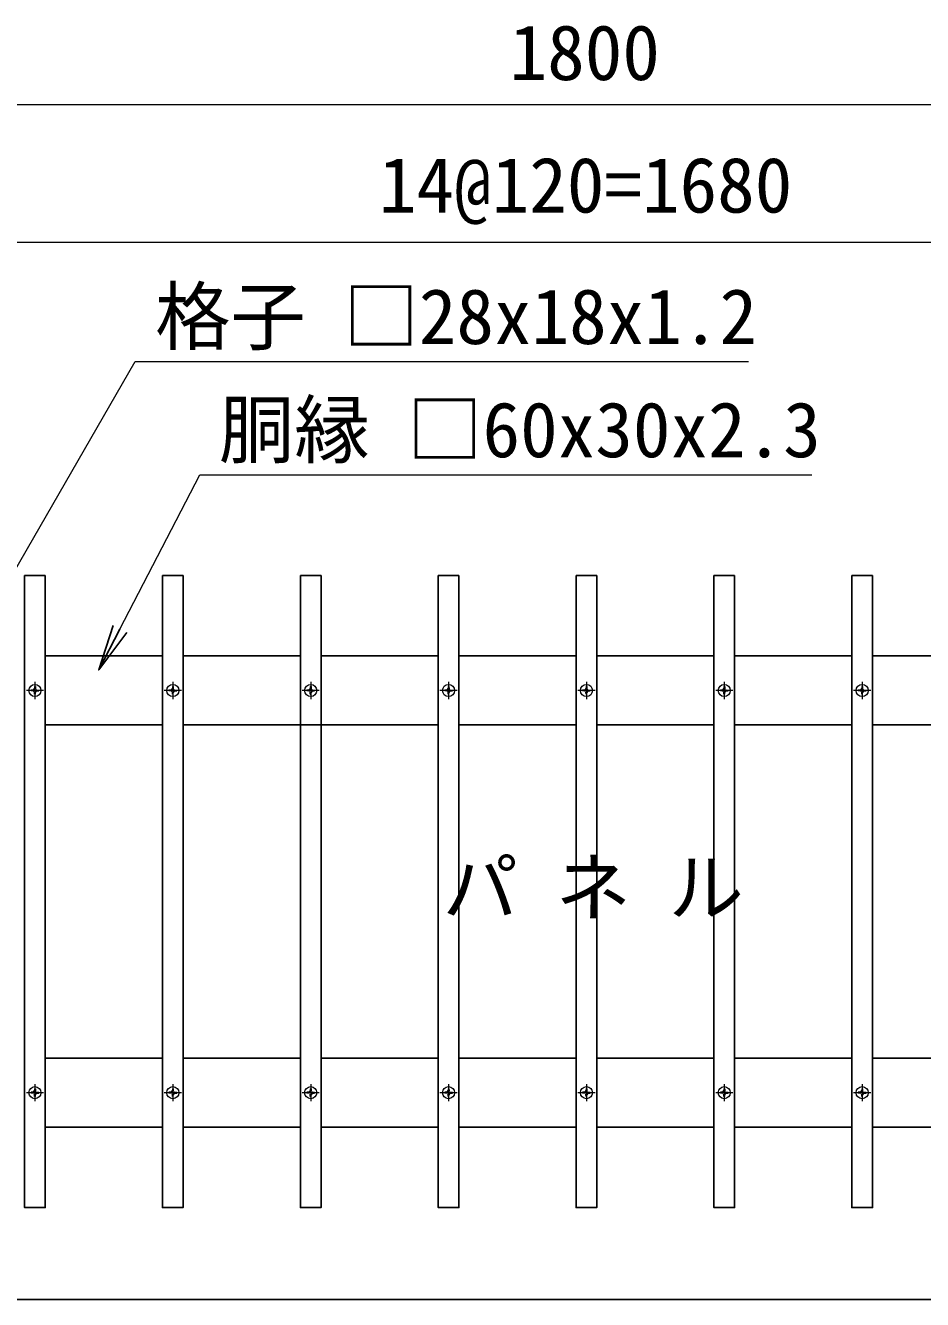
# Model space of a CAD drawing. Units: millimetres, scale not verified. Extents: x -4200 to 4200, y -2970 to 2970.
# Drawn here: x -2768 to -1987, y -150 to 959 of the extents above; entities that cross this region are included whole.
import ezdxf
from ezdxf.enums import TextEntityAlignment as Align

# ---------------------------------------------------------------- set-up
doc = ezdxf.new("R2010")
doc.units = ezdxf.units.MM
doc.header["$LTSCALE"] = 10
doc.linetypes.add('USER1', pattern=[50.8, 31.75, -6.35, 6.35, -6.35])
for name, color, linetype, lineweight in [('0-2_D-BMK', 2, 'USER1', 13), ('0-3_D-STR3', 3, 'Continuous', 13), ('0-4_D-STR-DIM', 7, 'Continuous', 13), ('0-9_D-STR1', 1, 'Continuous', 25), ('0-A_D-BGD', 7, 'Continuous', 25), ('0-B_D-STR-TXT', 7, 'Continuous', 13)]:
    doc.layers.add(name, color=color, linetype=linetype, lineweight=lineweight)
doc.styles.add('ＭＳ ゴシック', font='')
doc.styles.get('ＭＳ ゴシック').set_extended_font_data('MS Gothic')

# ---------------------------------------------------------------- blocks, each defined once
blk = doc.blocks.new('MLeader2')
at = {"layer": '0-B_D-STR-TXT'}
blk.add_line((-2606.15, 567.84), (-2083.55, 567.84), dxfattribs=at)
at = {"layer": '0-B_D-STR-TXT', "lineweight": 25}
blk.add_line((-2679.87, 430.46), (-2704.2, 398.02), dxfattribs=at)
at = {"layer": '0-B_D-STR-TXT'}
blk.add_lwpolyline([(-2685.79, 433.53), (-2616.15, 567.84), (-2606.15, 567.84)], dxfattribs=at)
at = {"layer": '0-B_D-STR-TXT', "lineweight": 25}
blk.add_lwpolyline([(-2691.71, 436.6), (-2704.2, 398.02), (-2685.79, 433.53)], dxfattribs=at)
at = {"layer": '0-B_D-STR-TXT', "style": 'ＭＳ ゴシック'}
blk.add_text('胴縁 □60x30x2.3', height=48.09, dxfattribs=at).set_placement((-2599.7, 568.63), align=Align.BOTTOM_LEFT)
blk = doc.blocks.new('MLeader3')
at = {"layer": '0-B_D-STR-TXT'}
blk.add_line((-2662.47, 666.37), (-2138.62, 666.37), dxfattribs=at)
at = {"layer": '0-B_D-STR-TXT', "lineweight": 25}
blk.add_line((-2855.71, 335.64), (-2881.49, 304.33), dxfattribs=at)
at = {"layer": '0-B_D-STR-TXT'}
blk.add_lwpolyline([(-2861.49, 338.97), (-2672.47, 666.37), (-2662.47, 666.37)], dxfattribs=at)
at = {"layer": '0-B_D-STR-TXT', "lineweight": 25}
blk.add_lwpolyline([(-2867.26, 342.31), (-2881.49, 304.33), (-2861.49, 338.97)], dxfattribs=at)
at = {"layer": '0-B_D-STR-TXT', "style": 'ＭＳ ゴシック'}
blk.add_text('格子 □28x18x1.2', height=48.09, dxfattribs=at).set_placement((-2655.16, 667.16), align=Align.BOTTOM_LEFT)

msp = doc.modelspace()

# ---------------------------------------------------------------- linework, layer by layer
at = {"layer": '0-2_D-BMK'}
for p, q in [((-2752.27, 380.11), (-2767.27, 380.11)), ((-2759.77, 387.61), (-2759.77, 372.61)), ((-2632.27, 380.11), (-2647.27, 380.11)), ((-2639.77, 387.61), (-2639.77, 372.61)), ((-2512.27, 380.11), (-2527.27, 380.11)), ((-2519.77, 387.61), (-2519.77, 372.61)), ((-2392.27, 380.11), (-2407.27, 380.11)), ((-2399.77, 387.61), (-2399.77, 372.61)), ((-2272.27, 380.11), (-2287.27, 380.11)), ((-2279.77, 387.61), (-2279.77, 372.61)), ((-2152.27, 380.11), (-2167.27, 380.11)), ((-2159.77, 387.61), (-2159.77, 372.61)), ((-2032.27, 380.11), (-2047.27, 380.11)), ((-2039.77, 387.61), (-2039.77, 372.61)), ((-2759.77, 37.61), (-2759.77, 22.61)), ((-2639.77, 37.61), (-2639.77, 22.61)), ((-2519.77, 37.61), (-2519.77, 22.61)), ((-2399.77, 37.61), (-2399.77, 22.61)), ((-2279.77, 37.61), (-2279.77, 22.61)), ((-2159.77, 37.61), (-2159.77, 22.61)), ((-2039.77, 37.61), (-2039.77, 22.61)), ((-2752.27, 30.11), (-2767.27, 30.11)), ((-2632.27, 30.11), (-2647.27, 30.11)), ((-2512.27, 30.11), (-2527.27, 30.11)), ((-2392.27, 30.11), (-2407.27, 30.11)), ((-2272.27, 30.11), (-2287.27, 30.11)), ((-2152.27, 30.11), (-2167.27, 30.11)), ((-2032.27, 30.11), (-2047.27, 30.11))]:
    msp.add_line(p, q, dxfattribs=at)
at = {"layer": '0-3_D-STR3'}
for p, q in [((-2761.6, 380.5), (-2763.12, 380.48)), ((-2763.12, 380.48), (-2763.12, 379.75)), ((-2763.12, 380.48), (-2763.12, 379.75)), ((-2761.6, 379.72), (-2763.12, 379.75)), ((-2760.67, 380.98), (-2761.6, 380.5)), ((-2760.67, 379.25), (-2761.6, 379.72)), ((-2760.65, 380.99), (-2760.16, 381.92)), ((-2760.65, 379.23), (-2760.16, 378.31)), ((-2760.14, 383.46), (-2760.16, 381.92)), ((-2760.16, 383.46), (-2759.4, 383.46)), ((-2760.14, 376.76), (-2760.16, 378.31)), ((-2759.4, 383.46), (-2759.38, 381.92)), ((-2759.4, 376.76), (-2759.38, 378.31)), ((-2758.89, 380.99), (-2759.38, 381.92)), ((-2758.89, 379.23), (-2759.38, 378.31)), ((-2758.87, 380.98), (-2757.94, 380.5)), ((-2758.87, 379.25), (-2757.94, 379.72)), ((-2757.94, 379.72), (-2756.42, 379.75)), ((-2641.6, 380.5), (-2643.12, 380.48)), ((-2643.12, 380.48), (-2643.12, 379.75)), ((-2643.12, 380.48), (-2643.12, 379.75)), ((-2641.6, 379.72), (-2643.12, 379.75)), ((-2640.67, 380.98), (-2641.6, 380.5)), ((-2640.67, 379.25), (-2641.6, 379.72)), ((-2640.65, 380.99), (-2640.16, 381.92)), ((-2640.65, 379.23), (-2640.16, 378.31)), ((-2640.14, 383.46), (-2640.16, 381.92)), ((-2640.16, 383.46), (-2639.4, 383.46)), ((-2640.14, 376.76), (-2640.16, 378.31)), ((-2639.4, 383.46), (-2639.38, 381.92)), ((-2639.4, 376.76), (-2639.38, 378.31)), ((-2638.89, 380.99), (-2639.38, 381.92)), ((-2638.89, 379.23), (-2639.38, 378.31)), ((-2638.87, 380.98), (-2637.94, 380.5)), ((-2638.87, 379.25), (-2637.94, 379.72)), ((-2637.94, 379.72), (-2636.42, 379.75)), ((-2521.6, 380.5), (-2523.12, 380.48)), ((-2523.12, 380.48), (-2523.12, 379.75)), ((-2523.12, 380.48), (-2523.12, 379.75)), ((-2521.6, 379.72), (-2523.12, 379.75)), ((-2520.67, 380.98), (-2521.6, 380.5)), ((-2520.67, 379.25), (-2521.6, 379.72)), ((-2520.65, 380.99), (-2520.16, 381.92)), ((-2520.65, 379.23), (-2520.16, 378.31)), ((-2520.14, 383.46), (-2520.16, 381.92)), ((-2520.16, 383.46), (-2519.4, 383.46)), ((-2520.14, 376.76), (-2520.16, 378.31)), ((-2519.4, 383.46), (-2519.38, 381.92)), ((-2519.4, 376.76), (-2519.38, 378.31)), ((-2518.89, 380.99), (-2519.38, 381.92)), ((-2518.89, 379.23), (-2519.38, 378.31)), ((-2518.87, 380.98), (-2517.94, 380.5)), ((-2518.87, 379.25), (-2517.94, 379.72)), ((-2517.94, 379.72), (-2516.42, 379.75)), ((-2401.6, 380.5), (-2403.12, 380.48)), ((-2403.12, 380.48), (-2403.12, 379.75)), ((-2403.12, 380.48), (-2403.12, 379.75)), ((-2401.6, 379.72), (-2403.12, 379.75)), ((-2400.67, 380.98), (-2401.6, 380.5)), ((-2400.67, 379.25), (-2401.6, 379.72)), ((-2400.65, 380.99), (-2400.16, 381.92)), ((-2400.65, 379.23), (-2400.16, 378.31)), ((-2400.14, 383.46), (-2400.16, 381.92)), ((-2400.16, 383.46), (-2399.4, 383.46)), ((-2400.14, 376.76), (-2400.16, 378.31)), ((-2399.4, 383.46), (-2399.38, 381.92)), ((-2399.4, 376.76), (-2399.38, 378.31)), ((-2398.89, 380.99), (-2399.38, 381.92)), ((-2398.89, 379.23), (-2399.38, 378.31)), ((-2398.87, 380.98), (-2397.94, 380.5)), ((-2398.87, 379.25), (-2397.94, 379.72)), ((-2397.94, 379.72), (-2396.42, 379.75)), ((-2281.6, 380.5), (-2283.12, 380.48)), ((-2283.12, 380.48), (-2283.12, 379.75)), ((-2283.12, 380.48), (-2283.12, 379.75)), ((-2281.6, 379.72), (-2283.12, 379.75)), ((-2280.67, 380.98), (-2281.6, 380.5)), ((-2280.67, 379.25), (-2281.6, 379.72)), ((-2280.65, 380.99), (-2280.16, 381.92)), ((-2280.65, 379.23), (-2280.16, 378.31)), ((-2280.14, 383.46), (-2280.16, 381.92)), ((-2280.16, 383.46), (-2279.4, 383.46)), ((-2280.14, 376.76), (-2280.16, 378.31)), ((-2279.4, 383.46), (-2279.38, 381.92)), ((-2279.4, 376.76), (-2279.38, 378.31)), ((-2278.89, 380.99), (-2279.38, 381.92)), ((-2278.89, 379.23), (-2279.38, 378.31)), ((-2278.87, 380.98), (-2277.94, 380.5)), ((-2278.87, 379.25), (-2277.94, 379.72)), ((-2277.94, 379.72), (-2276.42, 379.75)), ((-2161.6, 380.5), (-2163.12, 380.48)), ((-2163.12, 380.48), (-2163.12, 379.75)), ((-2163.12, 380.48), (-2163.12, 379.75)), ((-2161.6, 379.72), (-2163.12, 379.75)), ((-2160.67, 380.98), (-2161.6, 380.5)), ((-2160.67, 379.25), (-2161.6, 379.72)), ((-2160.65, 380.99), (-2160.16, 381.92)), ((-2160.65, 379.23), (-2160.16, 378.31)), ((-2160.14, 383.46), (-2160.16, 381.92)), ((-2160.16, 383.46), (-2159.4, 383.46)), ((-2160.14, 376.76), (-2160.16, 378.31)), ((-2159.4, 383.46), (-2159.38, 381.92)), ((-2159.4, 376.76), (-2159.38, 378.31)), ((-2158.89, 380.99), (-2159.38, 381.92)), ((-2158.89, 379.23), (-2159.38, 378.31)), ((-2158.87, 380.98), (-2157.94, 380.5)), ((-2158.87, 379.25), (-2157.94, 379.72)), ((-2157.94, 379.72), (-2156.42, 379.75)), ((-2041.6, 380.5), (-2043.12, 380.48)), ((-2043.12, 380.48), (-2043.12, 379.75)), ((-2043.12, 380.48), (-2043.12, 379.75)), ((-2041.6, 379.72), (-2043.12, 379.75)), ((-2040.67, 380.98), (-2041.6, 380.5)), ((-2040.67, 379.25), (-2041.6, 379.72)), ((-2040.65, 380.99), (-2040.16, 381.92)), ((-2040.65, 379.23), (-2040.16, 378.31)), ((-2040.14, 383.46), (-2040.16, 381.92)), ((-2040.16, 383.46), (-2039.4, 383.46)), ((-2040.14, 376.76), (-2040.16, 378.31)), ((-2039.4, 383.46), (-2039.38, 381.92)), ((-2039.4, 376.76), (-2039.38, 378.31)), ((-2038.89, 380.99), (-2039.38, 381.92)), ((-2038.89, 379.23), (-2039.38, 378.31)), ((-2038.87, 380.98), (-2037.94, 380.5)), ((-2038.87, 379.25), (-2037.94, 379.72)), ((-2037.94, 379.72), (-2036.42, 379.75)), ((-2760.14, 376.76), (-2759.4, 376.76)), ((-2640.14, 376.76), (-2639.4, 376.76)), ((-2520.14, 376.76), (-2519.4, 376.76)), ((-2400.14, 376.76), (-2399.4, 376.76)), ((-2280.14, 376.76), (-2279.4, 376.76)), ((-2160.14, 376.76), (-2159.4, 376.76)), ((-2040.14, 376.76), (-2039.4, 376.76)), ((-2760.14, 33.46), (-2760.16, 31.92)), ((-2760.16, 33.46), (-2759.4, 33.46)), ((-2759.4, 33.46), (-2759.38, 31.92)), ((-2640.14, 33.46), (-2640.16, 31.92)), ((-2640.16, 33.46), (-2639.4, 33.46)), ((-2639.4, 33.46), (-2639.38, 31.92)), ((-2520.14, 33.46), (-2520.16, 31.92)), ((-2520.16, 33.46), (-2519.4, 33.46)), ((-2519.4, 33.46), (-2519.38, 31.92)), ((-2400.14, 33.46), (-2400.16, 31.92)), ((-2400.16, 33.46), (-2399.4, 33.46)), ((-2399.4, 33.46), (-2399.38, 31.92)), ((-2280.14, 33.46), (-2280.16, 31.92)), ((-2280.16, 33.46), (-2279.4, 33.46)), ((-2279.4, 33.46), (-2279.38, 31.92)), ((-2160.14, 33.46), (-2160.16, 31.92)), ((-2160.16, 33.46), (-2159.4, 33.46)), ((-2159.4, 33.46), (-2159.38, 31.92)), ((-2040.14, 33.46), (-2040.16, 31.92)), ((-2040.16, 33.46), (-2039.4, 33.46)), ((-2039.4, 33.46), (-2039.38, 31.92)), ((-2761.6, 30.5), (-2763.12, 30.48)), ((-2763.12, 30.48), (-2763.12, 29.75)), ((-2763.12, 30.48), (-2763.12, 29.75)), ((-2761.6, 29.72), (-2763.12, 29.75)), ((-2760.67, 30.98), (-2761.6, 30.5)), ((-2760.67, 29.25), (-2761.6, 29.72)), ((-2760.65, 30.99), (-2760.16, 31.92)), ((-2760.65, 29.23), (-2760.16, 28.31)), ((-2760.14, 26.76), (-2760.16, 28.31)), ((-2760.14, 26.76), (-2759.4, 26.76)), ((-2759.4, 26.76), (-2759.38, 28.31)), ((-2758.89, 30.99), (-2759.38, 31.92)), ((-2758.89, 29.23), (-2759.38, 28.31)), ((-2758.87, 30.98), (-2757.94, 30.5)), ((-2758.87, 29.25), (-2757.94, 29.72)), ((-2757.94, 29.72), (-2756.42, 29.75)), ((-2641.6, 30.5), (-2643.12, 30.48)), ((-2643.12, 30.48), (-2643.12, 29.75)), ((-2643.12, 30.48), (-2643.12, 29.75)), ((-2641.6, 29.72), (-2643.12, 29.75)), ((-2640.67, 30.98), (-2641.6, 30.5)), ((-2640.67, 29.25), (-2641.6, 29.72)), ((-2640.65, 30.99), (-2640.16, 31.92)), ((-2640.65, 29.23), (-2640.16, 28.31)), ((-2640.14, 26.76), (-2640.16, 28.31)), ((-2640.14, 26.76), (-2639.4, 26.76)), ((-2639.4, 26.76), (-2639.38, 28.31)), ((-2638.89, 30.99), (-2639.38, 31.92)), ((-2638.89, 29.23), (-2639.38, 28.31)), ((-2638.87, 30.98), (-2637.94, 30.5)), ((-2638.87, 29.25), (-2637.94, 29.72)), ((-2637.94, 29.72), (-2636.42, 29.75)), ((-2521.6, 30.5), (-2523.12, 30.48)), ((-2523.12, 30.48), (-2523.12, 29.75)), ((-2523.12, 30.48), (-2523.12, 29.75)), ((-2521.6, 29.72), (-2523.12, 29.75)), ((-2520.67, 30.98), (-2521.6, 30.5)), ((-2520.67, 29.25), (-2521.6, 29.72)), ((-2520.65, 30.99), (-2520.16, 31.92)), ((-2520.65, 29.23), (-2520.16, 28.31)), ((-2520.14, 26.76), (-2520.16, 28.31)), ((-2520.14, 26.76), (-2519.4, 26.76)), ((-2519.4, 26.76), (-2519.38, 28.31)), ((-2518.89, 30.99), (-2519.38, 31.92)), ((-2518.89, 29.23), (-2519.38, 28.31)), ((-2518.87, 30.98), (-2517.94, 30.5)), ((-2518.87, 29.25), (-2517.94, 29.72)), ((-2517.94, 29.72), (-2516.42, 29.75)), ((-2401.6, 30.5), (-2403.12, 30.48)), ((-2403.12, 30.48), (-2403.12, 29.75)), ((-2403.12, 30.48), (-2403.12, 29.75)), ((-2401.6, 29.72), (-2403.12, 29.75)), ((-2400.67, 30.98), (-2401.6, 30.5)), ((-2400.67, 29.25), (-2401.6, 29.72)), ((-2400.65, 30.99), (-2400.16, 31.92)), ((-2400.65, 29.23), (-2400.16, 28.31)), ((-2400.14, 26.76), (-2400.16, 28.31)), ((-2400.14, 26.76), (-2399.4, 26.76)), ((-2399.4, 26.76), (-2399.38, 28.31)), ((-2398.89, 30.99), (-2399.38, 31.92)), ((-2398.89, 29.23), (-2399.38, 28.31)), ((-2398.87, 30.98), (-2397.94, 30.5)), ((-2398.87, 29.25), (-2397.94, 29.72)), ((-2397.94, 29.72), (-2396.42, 29.75)), ((-2281.6, 30.5), (-2283.12, 30.48)), ((-2283.12, 30.48), (-2283.12, 29.75)), ((-2283.12, 30.48), (-2283.12, 29.75)), ((-2281.6, 29.72), (-2283.12, 29.75)), ((-2280.67, 30.98), (-2281.6, 30.5)), ((-2280.67, 29.25), (-2281.6, 29.72)), ((-2280.65, 30.99), (-2280.16, 31.92)), ((-2280.65, 29.23), (-2280.16, 28.31)), ((-2280.14, 26.76), (-2280.16, 28.31)), ((-2280.14, 26.76), (-2279.4, 26.76)), ((-2279.4, 26.76), (-2279.38, 28.31)), ((-2278.89, 30.99), (-2279.38, 31.92)), ((-2278.89, 29.23), (-2279.38, 28.31)), ((-2278.87, 30.98), (-2277.94, 30.5)), ((-2278.87, 29.25), (-2277.94, 29.72)), ((-2277.94, 29.72), (-2276.42, 29.75)), ((-2161.6, 30.5), (-2163.12, 30.48)), ((-2163.12, 30.48), (-2163.12, 29.75)), ((-2163.12, 30.48), (-2163.12, 29.75)), ((-2161.6, 29.72), (-2163.12, 29.75)), ((-2160.67, 30.98), (-2161.6, 30.5)), ((-2160.67, 29.25), (-2161.6, 29.72)), ((-2160.65, 30.99), (-2160.16, 31.92)), ((-2160.65, 29.23), (-2160.16, 28.31)), ((-2160.14, 26.76), (-2160.16, 28.31)), ((-2160.14, 26.76), (-2159.4, 26.76)), ((-2159.4, 26.76), (-2159.38, 28.31)), ((-2158.89, 30.99), (-2159.38, 31.92)), ((-2158.89, 29.23), (-2159.38, 28.31)), ((-2158.87, 30.98), (-2157.94, 30.5)), ((-2158.87, 29.25), (-2157.94, 29.72)), ((-2157.94, 29.72), (-2156.42, 29.75)), ((-2041.6, 30.5), (-2043.12, 30.48)), ((-2043.12, 30.48), (-2043.12, 29.75)), ((-2043.12, 30.48), (-2043.12, 29.75)), ((-2041.6, 29.72), (-2043.12, 29.75)), ((-2040.67, 30.98), (-2041.6, 30.5)), ((-2040.67, 29.25), (-2041.6, 29.72)), ((-2040.65, 30.99), (-2040.16, 31.92)), ((-2040.65, 29.23), (-2040.16, 28.31)), ((-2040.14, 26.76), (-2040.16, 28.31)), ((-2040.14, 26.76), (-2039.4, 26.76)), ((-2039.4, 26.76), (-2039.38, 28.31)), ((-2038.89, 30.99), (-2039.38, 31.92)), ((-2038.89, 29.23), (-2039.38, 28.31)), ((-2038.87, 30.98), (-2037.94, 30.5)), ((-2038.87, 29.25), (-2037.94, 29.72)), ((-2037.94, 29.72), (-2036.42, 29.75))]:
    msp.add_line(p, q, dxfattribs=at)
for points in [[(-2757.94, 380.5), (-2756.42, 380.48), (-2756.42, 379.75)], [(-2637.94, 380.5), (-2636.42, 380.48), (-2636.42, 379.75)], [(-2517.94, 380.5), (-2516.42, 380.48), (-2516.42, 379.75)], [(-2397.94, 380.5), (-2396.42, 380.48), (-2396.42, 379.75)], [(-2277.94, 380.5), (-2276.42, 380.48), (-2276.42, 379.75)], [(-2157.94, 380.5), (-2156.42, 380.48), (-2156.42, 379.75)], [(-2037.94, 380.5), (-2036.42, 380.48), (-2036.42, 379.75)], [(-2757.94, 30.5), (-2756.42, 30.48), (-2756.42, 29.75)], [(-2637.94, 30.5), (-2636.42, 30.48), (-2636.42, 29.75)], [(-2517.94, 30.5), (-2516.42, 30.48), (-2516.42, 29.75)], [(-2397.94, 30.5), (-2396.42, 30.48), (-2396.42, 29.75)], [(-2277.94, 30.5), (-2276.42, 30.48), (-2276.42, 29.75)], [(-2157.94, 30.5), (-2156.42, 30.48), (-2156.42, 29.75)], [(-2037.94, 30.5), (-2036.42, 30.48), (-2036.42, 29.75)]]:
    msp.add_lwpolyline(points, dxfattribs=at)
for centre in [(-2759.77, 380.11), (-2639.77, 380.11), (-2519.77, 380.11), (-2399.77, 380.11), (-2279.77, 380.11), (-2159.77, 380.11), (-2039.77, 380.11), (-2759.77, 30.11), (-2639.77, 30.11), (-2519.77, 30.11), (-2399.77, 30.11), (-2279.77, 30.11), (-2159.77, 30.11), (-2039.77, 30.11)]:
    msp.add_circle(centre, 5.25, dxfattribs=at)
at = {"layer": '0-4_D-STR-DIM'}
for p, q in [((-3139.77, 890.11), (-1419.77, 890.11)), ((-3079.77, 770.11), (-1479.77, 770.11))]:
    msp.add_line(p, q, dxfattribs=at)
at = {"layer": '0-9_D-STR1'}
for p, q in [((-2768.77, 480.11), (-2750.77, 480.11)), ((-2648.77, 480.11), (-2630.77, 480.11)), ((-2528.77, 480.11), (-2510.77, 480.11)), ((-2408.77, 480.11), (-2390.77, 480.11)), ((-2288.77, 480.11), (-2270.77, 480.11)), ((-2168.77, 480.11), (-2150.77, 480.11)), ((-2048.77, 480.11), (-2030.77, 480.11)), ((-2750.77, 410.11), (-2648.77, 410.11)), ((-2630.77, 410.11), (-2528.77, 410.11)), ((-2510.77, 410.11), (-2408.77, 410.11)), ((-2390.77, 410.11), (-2288.77, 410.11)), ((-2270.77, 410.11), (-2168.77, 410.11)), ((-2150.77, 410.11), (-2048.77, 410.11)), ((-2030.77, 410.11), (-1928.77, 410.11)), ((-2648.77, 350.11), (-2750.77, 350.11)), ((-2408.77, 350.11), (-2630.77, 350.11)), ((-2288.77, 350.11), (-2390.77, 350.11)), ((-2168.77, 350.11), (-2270.77, 350.11)), ((-2048.77, 350.11), (-2150.77, 350.11)), ((-1928.77, 350.11), (-2030.77, 350.11)), ((-2750.77, 60.11), (-2648.77, 60.11)), ((-2630.77, 60.11), (-2528.77, 60.11)), ((-2510.77, 60.11), (-2408.77, 60.11)), ((-2390.77, 60.11), (-2288.77, 60.11)), ((-2270.77, 60.11), (-2168.77, 60.11)), ((-2150.77, 60.11), (-2048.77, 60.11)), ((-2030.77, 60.11), (-1928.77, 60.11)), ((-2648.77, 0.11), (-2750.77, 0.11)), ((-2528.77, 0.11), (-2630.77, 0.11)), ((-2408.77, 0.11), (-2510.77, 0.11)), ((-2288.77, 0.11), (-2390.77, 0.11)), ((-2168.77, 0.11), (-2270.77, 0.11)), ((-2048.77, 0.11), (-2150.77, 0.11)), ((-1928.77, 0.11), (-2030.77, 0.11))]:
    msp.add_line(p, q, dxfattribs=at)
for points in [[(-2768.77, 480.11), (-2768.77, -69.89), (-2750.77, -69.89), (-2750.77, 480.11)], [(-2648.77, 480.11), (-2648.77, -69.89), (-2630.77, -69.89), (-2630.77, 480.11)], [(-2528.77, 480.11), (-2528.77, -69.89), (-2510.77, -69.89), (-2510.77, 480.11)], [(-2408.77, 480.11), (-2408.77, -69.89), (-2390.77, -69.89), (-2390.77, 480.11)], [(-2288.77, 480.11), (-2288.77, -69.89), (-2270.77, -69.89), (-2270.77, 480.11)], [(-2168.77, 480.11), (-2168.77, -69.89), (-2150.77, -69.89), (-2150.77, 480.11)], [(-2048.77, 480.11), (-2048.77, -69.89), (-2030.77, -69.89), (-2030.77, 480.11)]]:
    msp.add_lwpolyline(points, dxfattribs=at)
at = {"layer": '0-A_D-BGD'}
msp.add_line((-1554.77, -149.89), (-3004.77, -149.89), dxfattribs=at)

# ---------------------------------------------------------------- block references
at = {"layer": '0-B_D-STR-TXT'}
for name in ['MLeader3', 'MLeader2']:
    msp.add_blockref(name, (0, 0), dxfattribs=at)

# ---------------------------------------------------------------- texts
at = {"layer": '0-4_D-STR-DIM', "style": 'ＭＳ ゴシック'}
for s, p in [('1800', (-2346.67, 896.86)), ('14@120=1680', (-2460.42, 781.55))]:
    msp.add_text(s, height=48.09, dxfattribs=at).set_placement(p, align=Align.BOTTOM_LEFT)
at = {"layer": '0-B_D-STR-TXT', "style": 'ＭＳ ゴシック'}
msp.add_text('パ ネ ル', height=48.09, dxfattribs=at).set_placement((-2404.99, 170.24), align=Align.BOTTOM_LEFT)

doc.saveas('drawing.dxf')
